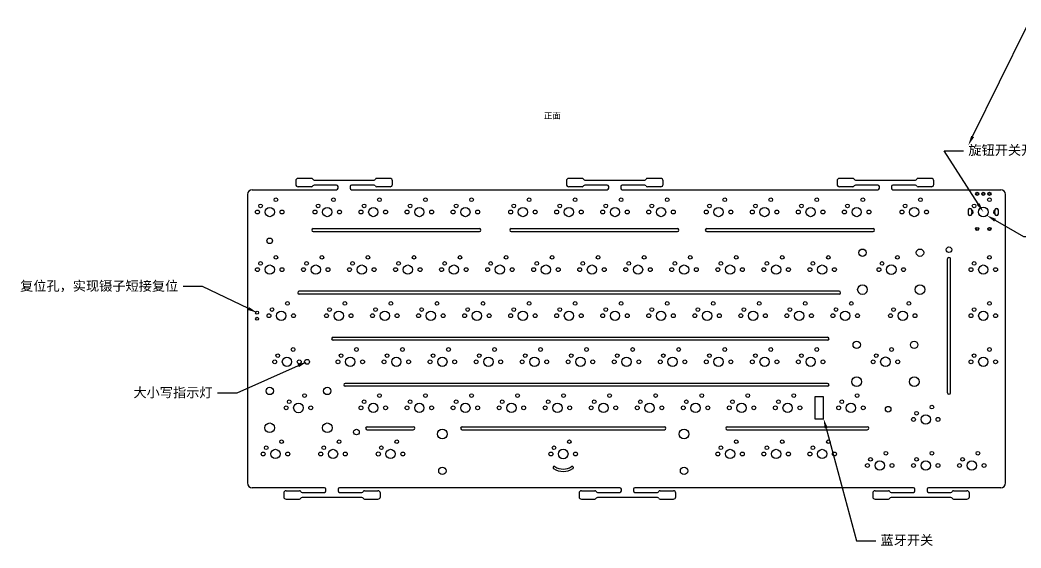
# Model space of a CAD drawing. Header units: millimetres. Extents: x 2210 to 4733, y 577 to 1929.
# Drawn here: x 2586 to 3000.2, y 1530 to 1748.2 of the extents above; entities that cross this region are included whole.
import ezdxf
from ezdxf import colors
from ezdxf.entities.mleader import LeaderData, LeaderLine
from ezdxf.math import Vec2, Vec3

# ---------------------------------------------------------------- set-up
doc = ezdxf.new("R2010")
doc.units = ezdxf.units.MM
doc.styles.get("Standard").update_dxf_attribs({"font": 'arial.ttf'})

msp = doc.modelspace()

# ---------------------------------------------------------------- linework, layer by layer
at = {"color": 7, "linetype": 'Continuous', "lineweight": 25}
for p, q in [((2700.092, 1681.789), (2700.092, 1680.289)), ((2706.602, 1682.789), (2701.092, 1682.789)), ((2707.692, 1682.089), (2732.492, 1682.089)), ((2739.092, 1682.789), (2733.583, 1682.789)), ((2740.092, 1680.289), (2740.092, 1681.789)), ((2812.092, 1681.789), (2812.092, 1680.289)), ((2818.602, 1682.789), (2813.092, 1682.789)), ((2819.692, 1682.089), (2844.492, 1682.089)), ((2851.092, 1682.789), (2845.583, 1682.789)), ((2852.092, 1680.289), (2852.092, 1681.789)), ((2924.092, 1681.789), (2924.092, 1680.289)), ((2930.602, 1682.789), (2925.092, 1682.789)), ((2931.692, 1682.089), (2956.492, 1682.089)), ((2963.092, 1682.789), (2957.583, 1682.789)), ((2964.092, 1680.289), (2964.092, 1681.789)), ((2682.092, 1678.089), (2716.992, 1678.089)), ((2706.602, 1679.289), (2701.092, 1679.289)), ((2716.992, 1679.989), (2707.692, 1679.989)), ((2717.592, 1678.689), (2717.592, 1679.389)), ((2722.592, 1679.389), (2722.592, 1678.689)), ((2732.492, 1679.989), (2723.192, 1679.989)), ((2723.192, 1678.089), (2828.992, 1678.089)), ((2739.092, 1679.289), (2733.583, 1679.289)), ((2818.602, 1679.289), (2813.092, 1679.289)), ((2828.992, 1679.989), (2819.692, 1679.989)), ((2829.592, 1678.689), (2829.592, 1679.389)), ((2834.592, 1679.389), (2834.592, 1678.689)), ((2844.492, 1679.989), (2835.192, 1679.989)), ((2835.192, 1678.089), (2940.992, 1678.089)), ((2851.092, 1679.289), (2845.583, 1679.289)), ((2930.602, 1679.289), (2925.092, 1679.289)), ((2940.992, 1679.989), (2931.692, 1679.989)), ((2941.592, 1678.689), (2941.592, 1679.389)), ((2946.592, 1679.389), (2946.592, 1678.689)), ((2956.492, 1679.989), (2947.192, 1679.989)), ((2947.192, 1678.089), (2991.817, 1678.089)), ((2963.092, 1679.289), (2957.583, 1679.289)), ((2680.092, 1676.089), (2680.092, 1556.864)), ((2993.817, 1556.864), (2993.817, 1676.089)), ((2978.342, 1669.564), (2978.342, 1668.164)), ((2978.343, 1669.593), (2978.343, 1669.615)), ((2990.843, 1668.115), (2990.843, 1669.615)), ((2978.343, 1668.115), (2978.343, 1668.135)), ((2979.842, 1668.164), (2979.842, 1668.489)), ((2707.288, 1662.01), (2776.088, 1662.01)), ((2789.221, 1662.01), (2858.021, 1662.01)), ((2870.154, 1662.01), (2938.954, 1662.01)), ((2707.288, 1660.81), (2776.088, 1660.81)), ((2789.221, 1660.81), (2858.021, 1660.81)), ((2870.154, 1660.81), (2938.954, 1660.81)), ((2969.796, 1594.144), (2969.796, 1649.484)), ((2970.996, 1594.144), (2970.996, 1649.484)), ((2924.93, 1636.127), (2701.513, 1636.127)), ((2924.93, 1634.927), (2701.513, 1634.927)), ((2715.532, 1617.077), (2920.163, 1617.077)), ((2920.163, 1615.877), (2715.532, 1615.877)), ((2920.163, 1598.027), (2720.575, 1598.027)), ((2920.163, 1596.827), (2720.575, 1596.827)), ((2729.619, 1580.07), (2748.735, 1580.07)), ((2729.619, 1578.87), (2748.735, 1578.87)), ((2768.925, 1580.07), (2852.63, 1580.07)), ((2768.925, 1578.87), (2852.63, 1578.87)), ((2878.652, 1580.07), (2936.599, 1580.07)), ((2878.652, 1578.87), (2936.599, 1578.87)), ((2711.992, 1554.864), (2682.092, 1554.864)), ((2696.092, 1553.664), (2701.602, 1553.664)), ((2712.592, 1553.564), (2712.592, 1554.264)), ((2717.592, 1554.264), (2717.592, 1553.564)), ((2834.243, 1554.864), (2718.192, 1554.864)), ((2728.583, 1553.664), (2734.092, 1553.664)), ((2818.343, 1553.664), (2823.852, 1553.664)), ((2834.843, 1553.564), (2834.843, 1554.264)), ((2839.843, 1554.264), (2839.843, 1553.564)), ((2955.717, 1554.864), (2840.443, 1554.864)), ((2850.834, 1553.664), (2856.343, 1553.664)), ((2939.817, 1553.664), (2945.327, 1553.664)), ((2956.317, 1553.564), (2956.317, 1554.264)), ((2961.317, 1554.264), (2961.317, 1553.564)), ((2991.817, 1554.864), (2961.917, 1554.864)), ((2972.308, 1553.664), (2977.817, 1553.664)), ((2695.092, 1552.664), (2695.092, 1551.164)), ((2696.092, 1550.164), (2701.602, 1550.164)), ((2702.692, 1552.964), (2711.992, 1552.964)), ((2727.492, 1550.864), (2702.692, 1550.864)), ((2718.192, 1552.964), (2727.492, 1552.964)), ((2728.583, 1550.164), (2734.092, 1550.164)), ((2735.092, 1551.164), (2735.092, 1552.664)), ((2817.343, 1552.664), (2817.343, 1551.164)), ((2818.343, 1550.164), (2823.852, 1550.164)), ((2824.943, 1552.964), (2834.243, 1552.964)), ((2849.743, 1550.864), (2824.943, 1550.864)), ((2840.443, 1552.964), (2849.743, 1552.964)), ((2850.834, 1550.164), (2856.343, 1550.164)), ((2857.343, 1551.164), (2857.343, 1552.664)), ((2938.817, 1552.664), (2938.817, 1551.164)), ((2939.817, 1550.164), (2945.327, 1550.164)), ((2946.417, 1552.964), (2955.717, 1552.964)), ((2971.217, 1550.864), (2946.417, 1550.864)), ((2961.917, 1552.964), (2971.217, 1552.964)), ((2972.308, 1550.164), (2977.817, 1550.164)), ((2978.817, 1551.164), (2978.817, 1552.664))]:
    msp.add_line(p, q, dxfattribs=at)
at = {"color": 3, "linetype": 'Continuous', "lineweight": 25}
for p, q in [((2978.342, 1669.564), (2978.342, 1668.164)), ((2978.342, 1669.564), (2978.342, 1668.164)), ((2979.242, 1670.164), (2978.942, 1670.164)), ((2979.242, 1670.164), (2978.942, 1670.164)), ((2979.842, 1669.24), (2979.842, 1669.564)), ((2989.342, 1669.564), (2989.342, 1669.239)), ((2990.242, 1670.164), (2989.942, 1670.164)), ((2990.242, 1670.164), (2989.942, 1670.164)), ((2990.842, 1668.164), (2990.842, 1669.564)), ((2990.842, 1668.164), (2990.842, 1669.564)), ((2978.942, 1667.564), (2979.242, 1667.564)), ((2978.942, 1667.564), (2979.242, 1667.564)), ((2989.342, 1668.488), (2989.342, 1668.164)), ((2989.942, 1667.564), (2990.242, 1667.564)), ((2989.942, 1667.564), (2990.242, 1667.564))]:
    msp.add_line(p, q, dxfattribs=at)
at = {"color": 6, "linetype": 'Continuous', "lineweight": 25}
for p, q in [((2918.527, 1592.402), (2914.927, 1592.402)), ((2914.927, 1592.402), (2914.927, 1583.402)), ((2918.527, 1583.402), (2918.527, 1592.402)), ((2914.927, 1583.402), (2918.527, 1583.402))]:
    msp.add_line(p, q, dxfattribs=at)
at = {"color": 7, "linetype": 'Continuous', "lineweight": 25}
for centre, radius in [((2691.858, 1673.944), 0.762), ((2715.67, 1673.947), 0.762), ((2734.72, 1673.947), 0.762), ((2753.77, 1673.947), 0.762), ((2772.82, 1673.947), 0.762), ((2796.633, 1673.947), 0.762), ((2815.683, 1673.947), 0.762), ((2834.733, 1673.947), 0.762), ((2853.783, 1673.947), 0.762), ((2877.595, 1673.947), 0.762), ((2896.645, 1673.947), 0.762), ((2915.695, 1673.947), 0.762), ((2934.745, 1673.947), 0.762), ((2958.558, 1673.944), 0.762), ((2982.053, 1676.366), 0.65), ((2984.593, 1676.366), 0.65), ((2987.133, 1676.366), 0.65), ((2684.237, 1668.864), 0.8), ((2685.507, 1671.404), 0.762), ((2689.317, 1668.864), 1.925), ((2694.397, 1668.864), 0.8), ((2708.047, 1668.864), 0.8), ((2709.32, 1671.407), 0.762), ((2713.127, 1668.864), 1.925), ((2718.207, 1668.864), 0.8), ((2727.097, 1668.864), 0.8), ((2728.37, 1671.407), 0.762), ((2732.177, 1668.864), 1.925), ((2737.257, 1668.864), 0.8), ((2746.147, 1668.864), 0.8), ((2747.42, 1671.407), 0.762), ((2751.227, 1668.864), 1.925), ((2756.307, 1668.864), 0.8), ((2765.197, 1668.864), 0.8), ((2766.47, 1671.407), 0.762), ((2770.277, 1668.864), 1.925), ((2775.357, 1668.864), 0.8), ((2789.007, 1668.864), 0.8), ((2790.283, 1671.407), 0.762), ((2794.087, 1668.864), 1.925), ((2799.167, 1668.864), 0.8), ((2808.057, 1668.864), 0.8), ((2809.333, 1671.407), 0.762), ((2813.137, 1668.864), 1.925), ((2818.217, 1668.864), 0.8), ((2827.107, 1668.864), 0.8), ((2828.383, 1671.407), 0.762), ((2832.187, 1668.864), 1.925), ((2837.267, 1668.864), 0.8), ((2846.157, 1668.864), 0.8), ((2847.433, 1671.407), 0.762), ((2851.237, 1668.864), 1.925), ((2856.317, 1668.864), 0.8), ((2869.967, 1668.864), 0.8), ((2871.245, 1671.407), 0.762), ((2875.047, 1668.864), 1.925), ((2880.127, 1668.864), 0.8), ((2889.017, 1668.864), 0.8), ((2890.295, 1671.407), 0.762), ((2894.097, 1668.864), 1.925), ((2899.177, 1668.864), 0.8), ((2908.067, 1668.864), 0.8), ((2909.345, 1671.407), 0.762), ((2913.147, 1668.864), 1.925), ((2918.227, 1668.864), 0.8), ((2927.117, 1668.864), 0.8), ((2928.395, 1671.407), 0.762), ((2932.197, 1668.864), 1.925), ((2937.277, 1668.864), 0.8), ((2950.927, 1668.864), 0.8), ((2952.208, 1671.404), 0.762), ((2956.007, 1668.864), 1.925), ((2961.087, 1668.864), 0.8), ((2982.053, 1661.865), 0.65), ((2987.133, 1661.865), 0.65), ((2689.317, 1656.958), 1.15), ((2934.592, 1652.052), 1.525), ((2958.392, 1652.052), 1.525), ((2970.396, 1653.279), 1.15), ((2691.858, 1650.134), 0.762), ((2710.908, 1650.134), 0.762), ((2729.958, 1650.134), 0.762), ((2749.008, 1650.134), 0.762), ((2768.058, 1650.134), 0.762), ((2787.105, 1650.134), 0.762), ((2806.155, 1650.134), 0.762), ((2825.208, 1650.134), 0.762), ((2844.258, 1650.134), 0.762), ((2863.31, 1650.134), 0.762), ((2882.358, 1650.134), 0.762), ((2901.408, 1650.134), 0.762), ((2920.458, 1650.134), 0.762), ((2949.033, 1650.134), 0.762), ((2987.133, 1650.134), 0.762), ((2684.237, 1645.052), 0.8), ((2685.507, 1647.594), 0.762), ((2689.317, 1645.052), 1.925), ((2694.397, 1645.052), 0.8), ((2703.287, 1645.052), 0.8), ((2704.558, 1647.594), 0.762), ((2708.367, 1645.052), 1.925), ((2713.447, 1645.052), 0.8), ((2722.337, 1645.052), 0.8), ((2723.608, 1647.594), 0.762), ((2727.417, 1645.052), 1.925), ((2732.497, 1645.052), 0.8), ((2741.387, 1645.052), 0.8), ((2742.658, 1647.594), 0.762), ((2746.467, 1645.052), 1.925), ((2751.547, 1645.052), 0.8), ((2760.437, 1645.052), 0.8), ((2761.708, 1647.594), 0.762), ((2765.517, 1645.052), 1.925), ((2770.597, 1645.052), 0.8), ((2779.487, 1645.052), 0.8), ((2780.755, 1647.594), 0.762), ((2784.567, 1645.052), 1.925), ((2789.647, 1645.052), 0.8), ((2798.537, 1645.052), 0.8), ((2799.805, 1647.594), 0.762), ((2803.617, 1645.052), 1.925), ((2808.697, 1645.052), 0.8), ((2817.587, 1645.052), 0.8), ((2818.858, 1647.594), 0.762), ((2822.667, 1645.052), 1.925), ((2827.747, 1645.052), 0.8), ((2836.637, 1645.052), 0.8), ((2837.908, 1647.594), 0.762), ((2841.717, 1645.052), 1.925), ((2846.797, 1645.052), 0.8), ((2855.687, 1645.052), 0.8), ((2856.96, 1647.594), 0.762), ((2860.767, 1645.052), 1.925), ((2865.847, 1645.052), 0.8), ((2874.737, 1645.052), 0.8), ((2876.008, 1647.594), 0.762), ((2879.817, 1645.052), 1.925), ((2884.897, 1645.052), 0.8), ((2893.787, 1645.052), 0.8), ((2895.058, 1647.594), 0.762), ((2898.867, 1645.052), 1.925), ((2903.947, 1645.052), 0.8), ((2912.837, 1645.052), 0.8), ((2914.108, 1647.594), 0.762), ((2917.917, 1645.052), 1.925), ((2922.997, 1645.052), 0.8), ((2941.412, 1645.052), 0.8), ((2942.683, 1647.594), 0.762), ((2946.492, 1645.052), 2), ((2951.572, 1645.052), 0.8), ((2979.512, 1645.052), 0.8), ((2980.783, 1647.594), 0.762), ((2984.592, 1645.052), 1.925), ((2989.672, 1645.052), 0.8), ((2934.592, 1636.812), 2), ((2958.392, 1636.812), 2), ((2690.27, 1628.544), 0.762), ((2694.08, 1626.002), 1.925), ((2696.62, 1631.084), 0.762), ((2714.083, 1628.544), 0.762), ((2717.892, 1626.002), 1.925), ((2720.433, 1631.084), 0.762), ((2733.133, 1628.544), 0.762), ((2736.942, 1626.002), 1.925), ((2739.483, 1631.084), 0.762), ((2752.183, 1628.544), 0.762), ((2755.992, 1626.002), 1.925), ((2758.533, 1631.084), 0.762), ((2771.233, 1628.544), 0.762), ((2775.042, 1626.002), 1.925), ((2777.583, 1631.084), 0.762), ((2790.283, 1628.544), 0.762), ((2794.092, 1626.002), 1.925), ((2796.633, 1631.084), 0.762), ((2809.333, 1628.544), 0.762), ((2813.142, 1626.002), 1.925), ((2815.683, 1631.084), 0.762), ((2828.383, 1628.544), 0.762), ((2832.192, 1626.002), 1.925), ((2834.733, 1631.084), 0.762), ((2847.433, 1628.544), 0.762), ((2851.242, 1626.002), 1.925), ((2853.783, 1631.084), 0.762), ((2866.48, 1628.544), 0.762), ((2870.292, 1626.002), 1.925), ((2872.83, 1631.084), 0.762), ((2885.53, 1628.544), 0.762), ((2889.342, 1626.002), 1.925), ((2891.88, 1631.084), 0.762), ((2904.583, 1628.544), 0.762), ((2908.392, 1626.002), 1.925), ((2910.933, 1631.084), 0.762), ((2923.63, 1628.544), 0.762), ((2927.442, 1626.002), 1.925), ((2929.98, 1631.084), 0.762), ((2947.446, 1628.544), 0.762), ((2951.255, 1626.002), 1.925), ((2953.796, 1631.084), 0.762), ((2980.783, 1628.544), 0.762), ((2984.592, 1626.002), 1.925), ((2987.133, 1631.084), 0.762), ((2689, 1626.002), 0.8), ((2699.16, 1626.002), 0.8), ((2712.812, 1626.002), 0.8), ((2722.972, 1626.002), 0.8), ((2731.862, 1626.002), 0.8), ((2742.022, 1626.002), 0.8), ((2750.912, 1626.002), 0.8), ((2761.072, 1626.002), 0.8), ((2769.962, 1626.002), 0.8), ((2780.122, 1626.002), 0.8), ((2789.012, 1626.002), 0.8), ((2799.172, 1626.002), 0.8), ((2808.062, 1626.002), 0.8), ((2818.222, 1626.002), 0.8), ((2827.112, 1626.002), 0.8), ((2837.272, 1626.002), 0.8), ((2846.162, 1626.002), 0.8), ((2856.322, 1626.002), 0.8), ((2865.212, 1626.002), 0.8), ((2875.372, 1626.002), 0.8), ((2884.262, 1626.002), 0.8), ((2894.422, 1626.002), 0.8), ((2903.312, 1626.002), 0.8), ((2913.472, 1626.002), 0.8), ((2922.362, 1626.002), 0.8), ((2932.522, 1626.002), 0.8), ((2946.175, 1626.002), 0.8), ((2956.335, 1626.002), 0.8), ((2979.512, 1626.002), 0.8), ((2989.672, 1626.002), 0.8), ((2932.211, 1613.952), 1.525), ((2956.011, 1613.952), 1.525), ((2699, 1612.034), 0.762), ((2725.195, 1612.034), 0.762), ((2744.245, 1612.034), 0.762), ((2763.295, 1612.034), 0.762), ((2782.345, 1612.034), 0.762), ((2801.393, 1612.034), 0.762), ((2820.443, 1612.034), 0.762), ((2839.493, 1612.034), 0.762), ((2858.543, 1612.034), 0.762), ((2877.593, 1612.034), 0.762), ((2896.643, 1612.034), 0.762), ((2915.693, 1612.034), 0.762), ((2946.65, 1612.034), 0.762), ((2987.133, 1612.034), 0.762), ((2691.381, 1606.952), 0.8), ((2692.65, 1609.494), 0.762), ((2696.461, 1606.952), 1.925), ((2701.541, 1606.952), 0.8), ((2717.575, 1606.952), 0.8), ((2718.845, 1609.494), 0.762), ((2722.655, 1606.952), 1.925), ((2727.735, 1606.952), 0.8), ((2736.625, 1606.952), 0.8), ((2737.895, 1609.494), 0.762), ((2741.705, 1606.952), 1.925), ((2746.785, 1606.952), 0.8), ((2755.675, 1606.952), 0.8), ((2756.945, 1609.494), 0.762), ((2760.755, 1606.952), 1.925), ((2765.835, 1606.952), 0.8), ((2774.725, 1606.952), 0.8), ((2775.995, 1609.494), 0.762), ((2779.805, 1606.952), 1.925), ((2784.885, 1606.952), 0.8), ((2793.775, 1606.952), 0.8), ((2795.043, 1609.494), 0.762), ((2798.855, 1606.952), 1.925), ((2803.935, 1606.952), 0.8), ((2812.825, 1606.952), 0.8), ((2814.093, 1609.494), 0.762), ((2817.905, 1606.952), 1.925), ((2822.985, 1606.952), 0.8), ((2831.875, 1606.952), 0.8), ((2833.143, 1609.494), 0.762), ((2836.955, 1606.952), 1.925), ((2842.035, 1606.952), 0.8), ((2850.925, 1606.952), 0.8), ((2852.193, 1609.494), 0.762), ((2856.005, 1606.952), 1.925), ((2861.085, 1606.952), 0.8), ((2869.975, 1606.952), 0.8), ((2871.243, 1609.494), 0.762), ((2875.055, 1606.952), 1.925), ((2880.135, 1606.952), 0.8), ((2889.025, 1606.952), 0.8), ((2890.293, 1609.494), 0.762), ((2894.105, 1606.952), 1.925), ((2899.185, 1606.952), 0.8), ((2908.075, 1606.952), 0.8), ((2909.343, 1609.494), 0.762), ((2913.155, 1606.952), 1.925), ((2918.235, 1606.952), 0.8), ((2939.031, 1606.952), 0.8), ((2940.3, 1609.494), 0.762), ((2944.111, 1606.952), 2), ((2949.191, 1606.952), 0.8), ((2979.512, 1606.952), 0.8), ((2980.783, 1609.494), 0.762), ((2984.592, 1606.952), 1.925), ((2989.672, 1606.952), 0.8), ((2932.211, 1598.712), 2), ((2956.011, 1598.712), 2), ((2689.324, 1594.902), 1.525), ((2713.124, 1594.902), 1.525), ((2697.412, 1590.441), 0.762), ((2703.763, 1592.981), 0.762), ((2728.37, 1590.441), 0.762), ((2734.72, 1592.981), 0.762), ((2747.42, 1590.441), 0.762), ((2753.77, 1592.981), 0.762), ((2766.47, 1590.441), 0.762), ((2772.82, 1592.981), 0.762), ((2785.518, 1590.441), 0.762), ((2791.868, 1592.981), 0.762), ((2804.568, 1590.441), 0.762), ((2810.918, 1592.981), 0.762), ((2823.618, 1590.441), 0.762), ((2829.968, 1592.981), 0.762), ((2842.668, 1590.441), 0.762), ((2849.018, 1592.981), 0.762), ((2861.718, 1590.441), 0.762), ((2868.068, 1592.981), 0.762), ((2880.768, 1590.441), 0.762), ((2887.118, 1592.981), 0.762), ((2899.818, 1590.441), 0.762), ((2906.168, 1592.981), 0.762), ((2926.013, 1590.441), 0.762), ((2932.363, 1592.981), 0.762), ((2696.144, 1587.902), 0.8), ((2701.224, 1587.902), 2), ((2706.304, 1587.902), 0.8), ((2727.1, 1587.902), 0.8), ((2732.18, 1587.902), 1.925), ((2737.26, 1587.902), 0.8), ((2746.15, 1587.902), 0.8), ((2751.23, 1587.902), 1.925), ((2756.31, 1587.902), 0.8), ((2765.2, 1587.902), 0.8), ((2770.28, 1587.902), 1.925), ((2775.36, 1587.902), 0.8), ((2784.25, 1587.902), 0.8), ((2789.33, 1587.902), 1.925), ((2794.41, 1587.902), 0.8), ((2803.3, 1587.902), 0.8), ((2808.38, 1587.902), 1.925), ((2813.46, 1587.902), 0.8), ((2822.35, 1587.902), 0.8), ((2827.43, 1587.902), 1.925), ((2832.51, 1587.902), 0.8), ((2841.4, 1587.902), 0.8), ((2846.48, 1587.902), 1.925), ((2851.56, 1587.902), 0.8), ((2860.45, 1587.902), 0.8), ((2865.53, 1587.902), 1.925), ((2870.61, 1587.902), 0.8), ((2879.5, 1587.902), 0.8), ((2884.58, 1587.902), 1.925), ((2889.66, 1587.902), 0.8), ((2898.55, 1587.902), 0.8), ((2903.63, 1587.902), 1.925), ((2908.71, 1587.902), 0.8), ((2924.744, 1587.902), 0.8), ((2929.824, 1587.902), 1.925), ((2934.904, 1587.902), 0.8), ((2945.212, 1587.346), 1.15), ((2956.968, 1585.679), 0.762), ((2963.318, 1588.219), 0.762), ((2955.7, 1583.139), 0.8), ((2960.78, 1583.139), 1.925), ((2965.86, 1583.139), 0.8), ((2689.324, 1579.662), 2), ((2713.124, 1579.662), 2), ((2725.203, 1577.905), 1.15), ((2760.761, 1577.092), 2), ((2860.761, 1577.092), 2), ((2694.237, 1573.934), 0.762), ((2718.047, 1573.934), 0.762), ((2741.863, 1573.934), 0.762), ((2813.298, 1573.934), 0.762), ((2882.358, 1573.934), 0.762), ((2901.408, 1573.934), 0.762), ((2920.458, 1573.934), 0.762), ((2687.887, 1571.394), 0.762), ((2691.699, 1568.852), 1.925), ((2711.697, 1571.394), 0.762), ((2715.509, 1568.852), 1.925), ((2735.513, 1571.394), 0.762), ((2739.319, 1568.852), 1.925), ((2806.948, 1571.394), 0.762), ((2810.761, 1568.852), 2), ((2876.008, 1571.394), 0.762), ((2879.817, 1568.852), 1.925), ((2895.058, 1571.394), 0.762), ((2898.867, 1568.852), 1.925), ((2914.108, 1571.394), 0.762), ((2917.917, 1568.852), 1.925), ((2944.268, 1569.171), 0.762), ((2963.318, 1569.171), 0.762), ((2982.368, 1569.171), 0.762), ((2686.619, 1568.852), 0.8), ((2696.779, 1568.852), 0.8), ((2710.429, 1568.852), 0.8), ((2720.589, 1568.852), 0.8), ((2734.243, 1568.854), 0.847), ((2744.399, 1568.852), 0.8), ((2805.681, 1568.852), 0.8), ((2815.841, 1568.852), 0.8), ((2874.737, 1568.852), 0.8), ((2884.897, 1568.852), 0.8), ((2893.787, 1568.852), 0.8), ((2903.947, 1568.852), 0.8), ((2912.837, 1568.852), 0.8), ((2922.997, 1568.852), 0.8), ((2937.918, 1566.631), 0.762), ((2941.73, 1564.089), 1.925), ((2956.968, 1566.631), 0.762), ((2960.78, 1564.089), 1.925), ((2976.018, 1566.631), 0.762), ((2979.83, 1564.089), 1.925), ((2760.761, 1561.853), 1.525), ((2860.761, 1561.853), 1.525), ((2936.65, 1564.089), 0.8), ((2946.81, 1564.089), 0.8), ((2955.7, 1564.089), 0.8), ((2965.86, 1564.089), 0.8), ((2974.75, 1564.089), 0.8), ((2984.91, 1564.089), 0.8)]:
    msp.add_circle(centre, radius, dxfattribs=at)
at = {"color": 3, "linetype": 'Continuous', "lineweight": 25}
for centre in [(2982.092, 1676.364), (2982.092, 1676.364), (2984.592, 1676.364), (2984.592, 1676.364), (2987.092, 1676.364), (2987.092, 1676.364), (2982.092, 1661.864), (2982.092, 1661.864), (2987.092, 1661.864), (2987.092, 1661.864)]:
    msp.add_circle(centre, 0.5, dxfattribs=at)
at = {"color": 1, "linetype": 'Continuous', "lineweight": 25}
for centre, radius in [((2987.133, 1673.944), 0.75), ((2980.783, 1671.404), 0.75), ((2984.592, 1668.864), 2)]:
    msp.add_circle(centre, radius, dxfattribs=at)
at = {"color": 114, "linetype": 'Continuous', "lineweight": 25, "true_color": 0x139b48}
for centre in [(2684.092, 1627.252), (2684.092, 1627.252), (2684.092, 1624.752), (2684.092, 1624.752)]:
    msp.add_circle(centre, 0.6, dxfattribs=at)
at = {"color": 5, "linetype": 'Continuous', "lineweight": 25}
msp.add_circle((2704.768, 1606.952), 1.016, dxfattribs=at)
at = {"color": 7, "linetype": 'Continuous', "lineweight": 25}
for centre, radius, start, end in [((2701.092, 1681.789), 1, 90, 180), ((2706.602, 1682.189), 0.6, 24.62432, 90), ((2707.692, 1682.689), 0.6, 204.62432, 270), ((2732.492, 1682.689), 0.6, 270, 335.37568), ((2733.583, 1682.189), 0.6, 90, 155.37568), ((2739.092, 1681.789), 1, 0, 90), ((2813.092, 1681.789), 1, 90, 180), ((2818.602, 1682.189), 0.6, 24.62432, 90), ((2819.692, 1682.689), 0.6, 204.62432, 270), ((2844.492, 1682.689), 0.6, 270, 335.37568), ((2845.583, 1682.189), 0.6, 90, 155.37568), ((2851.092, 1681.789), 1, 0, 90), ((2925.092, 1681.789), 1, 90, 180), ((2930.602, 1682.189), 0.6, 24.62432, 90), ((2931.692, 1682.689), 0.6, 204.62432, 270), ((2956.492, 1682.689), 0.6, 270, 335.37568), ((2957.583, 1682.189), 0.6, 90, 155.37568), ((2963.092, 1681.789), 1, 0, 90), ((2682.092, 1676.089), 2, 90, 180), ((2701.092, 1680.289), 1, 180, 270), ((2706.602, 1679.889), 0.6, 270, 335.37568), ((2707.692, 1679.389), 0.6, 90, 155.37568), ((2716.992, 1679.389), 0.6, 0, 90), ((2716.992, 1678.689), 0.6, 270, 0), ((2723.192, 1679.389), 0.6, 90, 180), ((2723.192, 1678.689), 0.6, 180, 270), ((2732.492, 1679.389), 0.6, 24.62432, 90), ((2733.583, 1679.889), 0.6, 204.62432, 270), ((2739.092, 1680.289), 1, 270, 0), ((2813.092, 1680.289), 1, 180, 270), ((2818.602, 1679.889), 0.6, 270, 335.37568), ((2819.692, 1679.389), 0.6, 90, 155.37568), ((2828.992, 1679.389), 0.6, 0, 90), ((2828.992, 1678.689), 0.6, 270, 0), ((2835.192, 1679.389), 0.6, 90, 180), ((2835.192, 1678.689), 0.6, 180, 270), ((2844.492, 1679.389), 0.6, 24.62432, 90), ((2845.583, 1679.889), 0.6, 204.62432, 270), ((2851.092, 1680.289), 1, 270, 0), ((2925.092, 1680.289), 1, 180, 270), ((2930.602, 1679.889), 0.6, 270, 335.37568), ((2931.692, 1679.389), 0.6, 90, 155.37568), ((2940.992, 1679.389), 0.6, 0, 90), ((2940.992, 1678.689), 0.6, 270, 0), ((2947.192, 1679.389), 0.6, 90, 180), ((2947.192, 1678.689), 0.6, 180, 270), ((2956.492, 1679.389), 0.6, 24.62432, 90), ((2957.583, 1679.889), 0.6, 204.62432, 270), ((2963.092, 1680.289), 1, 270, 0), ((2991.817, 1676.089), 2, 0, 90), ((2978.942, 1669.564), 0.6, 177.20566, 180), ((2979.093, 1669.615), 0.75, 2.24621, 180), ((2979.513, 1668.864), 0.847, 292.878, 67.11342), ((2989.673, 1668.864), 0.847, 112.86384, 247.14477), ((2990.093, 1669.615), 0.75, 0, 177.74379), ((2978.942, 1668.164), 0.6, 180, 182.79434), ((2979.093, 1668.115), 0.75, 180, 357.53639), ((2990.093, 1668.115), 0.75, 182.47348, 0.00013), ((2707.288, 1661.41), 0.6, 90, 180), ((2707.288, 1661.41), 0.6, 180, 270), ((2776.088, 1661.41), 0.6, 0, 90), ((2776.088, 1661.41), 0.6, 270, 0), ((2789.221, 1661.41), 0.6, 90, 180), ((2789.221, 1661.41), 0.6, 180, 270), ((2858.021, 1661.41), 0.6, 0, 90), ((2858.021, 1661.41), 0.6, 270, 0), ((2870.154, 1661.41), 0.6, 90, 180), ((2870.154, 1661.41), 0.6, 180, 270), ((2938.954, 1661.41), 0.6, 0, 90), ((2938.954, 1661.41), 0.6, 270, 0), ((2970.396, 1649.484), 0.6, 90, 180), ((2970.396, 1649.484), 0.6, 0, 90), ((2701.513, 1635.527), 0.6, 90, 180), ((2924.93, 1635.527), 0.6, 0, 90), ((2701.513, 1635.527), 0.6, 180, 270), ((2924.93, 1635.527), 0.6, 270, 0), ((2715.532, 1616.477), 0.6, 90, 180), ((2715.532, 1616.477), 0.6, 180, 270), ((2920.163, 1616.477), 0.6, 0, 90), ((2920.163, 1616.477), 0.6, 270, 0), ((2720.575, 1597.427), 0.6, 90, 180), ((2720.575, 1597.427), 0.6, 180, 270), ((2920.163, 1597.427), 0.6, 0, 90), ((2920.163, 1597.427), 0.6, 270, 0), ((2970.396, 1594.144), 0.6, 180, 270), ((2970.396, 1594.144), 0.6, 270, 0), ((2729.619, 1579.47), 0.6, 90, 180), ((2729.619, 1579.47), 0.6, 180, 270), ((2748.735, 1579.47), 0.6, 0, 90), ((2748.735, 1579.47), 0.6, 270, 0), ((2768.925, 1579.47), 0.6, 90, 180), ((2768.925, 1579.47), 0.6, 180, 270), ((2852.63, 1579.47), 0.6, 0, 90), ((2852.63, 1579.47), 0.6, 270, 0), ((2878.652, 1579.47), 0.6, 90, 180), ((2878.652, 1579.47), 0.6, 180, 270), ((2936.599, 1579.47), 0.6, 0, 90), ((2936.599, 1579.47), 0.6, 270, 0), ((2810.761, 1568.852), 7.252, 236.64263, 303.35737), ((2810.761, 1568.852), 6.252, 236.64263, 303.35737), ((2682.092, 1556.864), 2, 180, 270), ((2696.092, 1552.664), 1, 90, 180), ((2701.602, 1553.064), 0.6, 24.62432, 90), ((2702.692, 1553.564), 0.6, 204.62432, 270), ((2711.992, 1554.264), 0.6, 0, 90), ((2711.992, 1553.564), 0.6, 270, 0), ((2718.192, 1554.264), 0.6, 90, 180), ((2718.192, 1553.564), 0.6, 180, 270), ((2727.492, 1553.564), 0.6, 270, 335.37568), ((2728.583, 1553.064), 0.6, 90, 155.37568), ((2734.092, 1552.664), 1, 0, 90), ((2818.343, 1552.664), 1, 90, 180), ((2823.852, 1553.064), 0.6, 24.62432, 90), ((2824.943, 1553.564), 0.6, 204.62432, 270), ((2834.243, 1554.264), 0.6, 0, 90), ((2834.243, 1553.564), 0.6, 270, 0), ((2840.443, 1554.264), 0.6, 90, 180), ((2840.443, 1553.564), 0.6, 180, 270), ((2849.743, 1553.564), 0.6, 270, 335.37568), ((2850.834, 1553.064), 0.6, 90, 155.37568), ((2856.343, 1552.664), 1, 0, 90), ((2939.817, 1552.664), 1, 90, 180), ((2945.327, 1553.064), 0.6, 24.62432, 90), ((2946.417, 1553.564), 0.6, 204.62432, 270), ((2955.717, 1554.264), 0.6, 0, 90), ((2955.717, 1553.564), 0.6, 270, 0), ((2961.917, 1554.264), 0.6, 90, 180), ((2961.917, 1553.564), 0.6, 180, 270), ((2971.217, 1553.564), 0.6, 270, 335.37568), ((2972.308, 1553.064), 0.6, 90, 155.37568), ((2977.817, 1552.664), 1, 0, 90), ((2991.817, 1556.864), 2, 270, 0), ((2696.092, 1551.164), 1, 180, 270), ((2701.602, 1550.764), 0.6, 270, 335.37568), ((2702.692, 1550.264), 0.6, 90, 155.37568), ((2727.492, 1550.264), 0.6, 24.62432, 90), ((2728.583, 1550.764), 0.6, 204.62432, 270), ((2734.092, 1551.164), 1, 270, 0), ((2818.343, 1551.164), 1, 180, 270), ((2823.852, 1550.764), 0.6, 270, 335.37568), ((2824.943, 1550.264), 0.6, 90, 155.37568), ((2849.743, 1550.264), 0.6, 24.62432, 90), ((2850.834, 1550.764), 0.6, 204.62432, 270), ((2856.343, 1551.164), 1, 270, 0), ((2939.817, 1551.164), 1, 180, 270), ((2945.327, 1550.764), 0.6, 270, 335.37568), ((2946.417, 1550.264), 0.6, 90, 155.37568), ((2971.217, 1550.264), 0.6, 24.62432, 90), ((2972.308, 1550.764), 0.6, 204.62432, 270), ((2977.817, 1551.164), 1, 270, 0)]:
    msp.add_arc(centre, radius, start, end, dxfattribs=at)
at = {"color": 3, "linetype": 'Continuous', "lineweight": 25}
for centre, start, end in [((2978.942, 1669.564), 90, 180), ((2978.942, 1669.564), 90, 180), ((2979.242, 1669.564), 0, 90), ((2979.242, 1669.564), 0, 90), ((2989.942, 1669.564), 90, 180), ((2989.942, 1669.564), 90, 180), ((2990.242, 1669.564), 0, 90), ((2990.242, 1669.564), 0, 90), ((2978.942, 1668.164), 180, 270), ((2978.942, 1668.164), 180, 270), ((2979.242, 1668.164), 270, 0), ((2979.242, 1668.164), 270, 0), ((2989.942, 1668.164), 180, 270), ((2989.942, 1668.164), 180, 270), ((2990.242, 1668.164), 270, 0), ((2990.242, 1668.164), 270, 0)]:
    msp.add_arc(centre, 0.6, start, end, dxfattribs=at)
at = {"color": 1, "linetype": 'Continuous', "lineweight": 25}
for centre, start, end in [((2979.512, 1668.864), 311.29987, 48.70013), ((2989.672, 1668.864), 131.29987, 228.70013)]:
    msp.add_arc(centre, 0.5, start, end, dxfattribs=at)
at = {"color": 7, "linetype": 'Continuous', "lineweight": 25}
for points in [[(2807.324, 1563.63), (2807.289, 1563.653), (2807.247, 1563.675), (2807.145, 1563.706), (2807.085, 1563.715), (2806.952, 1563.707), (2806.879, 1563.689), (2806.741, 1563.614), (2806.677, 1563.557), (2806.585, 1563.418), (2806.558, 1563.336), (2806.544, 1563.18), (2806.556, 1563.106), (2806.601, 1562.98), (2806.633, 1562.929), (2806.703, 1562.848), (2806.739, 1562.818), (2806.774, 1562.795)], [(2814.749, 1562.795), (2814.783, 1562.818), (2814.82, 1562.848), (2814.889, 1562.929), (2814.922, 1562.98), (2814.967, 1563.106), (2814.979, 1563.18), (2814.964, 1563.336), (2814.937, 1563.418), (2814.845, 1563.557), (2814.782, 1563.614), (2814.644, 1563.689), (2814.571, 1563.707), (2814.438, 1563.715), (2814.378, 1563.706), (2814.276, 1563.675), (2814.234, 1563.653), (2814.199, 1563.63)]]:
    msp.add_open_spline(points, degree=3, knots=[0, 0, 0, 0, 0.125, 0.125, 0.25, 0.25, 0.375, 0.375, 0.5, 0.5, 0.625, 0.625, 0.75, 0.75, 0.875, 0.875, 1, 1, 1, 1], dxfattribs=at)

# ---------------------------------------------------------------- texts
at = {"color": 67, "true_color": 0x727430, "insert": (2802.771, 1709.911), "char_height": 2.5, "attachment_point": 1}
msp.add_mtext_dynamic_manual_height_columns('{\\fSimSun|b0|i0|c134|p2;正面}', width=59.66928, gutter_width=12.5, heights=[0], dxfattribs=at)

# ---------------------------------------------------------------- leaders
at = {"color": 67, "true_color": 0x727430}
ml = msp.add_multileader_mtext('Standard', dxfattribs=at)
ml.set_content('EC11{\\fSimSun|b0|i0|c134|p54;旋钮编码器}', color=(114, 116, 48))
ml.set_leader_properties()
ml.build(insert=Vec2(0, 0))
ctx = ml.context
ctx.base_point, ctx.plane_origin = Vec3(3010.412, 1745.318), Vec3(2978.402, 1696.477)
notes = []
notes.append((ctx, [(0, (1, 1, 0), (3002.412, 1745.318), (1, 0), 8, [(0, [(2978.402, 1696.477)], 0, [])])]))
ctx.mtext.insert, ctx.mtext.flow_direction = Vec3(3012.412, 1747.608), 5
at = {"color": 3}
ml = msp.add_multileader_mtext('Standard', dxfattribs=at)
ml.set_content('{\\fSimSun|b0|i0|c134|p54;旋钮开关开孔}', color=3)
ml.set_leader_properties()
ml.build(insert=Vec2(0, 0))
ctx = ml.context
ctx.base_point, ctx.plane_origin = Vec3(2976.402, 1694.198), Vec3(2984.592, 1668.864)
notes.append((ctx, [(1, (1, 1, 0), (2968.402, 1694.198), (1, 0), 8, [(0, [(2984.592, 1668.864)], 0, [])])]))
ctx.mtext.insert, ctx.mtext.flow_direction = Vec3(2978.402, 1696.477), 5
at = {"color": 1}
ml = msp.add_multileader_mtext('Standard', dxfattribs=at)
ml.set_content('{\\fSimSun|b0|i0|c134|p2;新增一个热插拔按键位\\P默认不贴轴座}', color=1)
ml.set_leader_properties()
ml.build(insert=Vec2(0, 0))
ctx = ml.context
ctx.base_point, ctx.plane_origin = Vec3(3009.192, 1658.769), Vec3(2986.021, 1667.464)
notes.append((ctx, [(0, (1, 1, 0), (3001.192, 1658.769), (1, 0), 8, [(0, [(2986.021, 1667.464)], 0, [])])]))
ctx.mtext.insert, ctx.mtext.flow_direction = Vec3(3011.192, 1661.071), 5
at = {"color": 114, "true_color": 0x139b48}
ml = msp.add_multileader_mtext('Standard', dxfattribs=at)
ml.set_content('{\\fSimSun|b0|i0|c134|p2;复位孔，实现镊子短接复位}', color=(19, 155, 72))
ml.set_leader_properties()
ml.build(insert=Vec2(0, 0))
ctx = ml.context
ctx.base_point, ctx.plane_origin = Vec3(2581.432, 1638.029), Vec3(2684.092, 1627.252)
ctx.text_align_type = 2
notes.append((ctx, [(0, (1, 1, 0), (2661.477, 1638.029), (-1, 0), 8, [(0, [(2684.092, 1627.252)], 0, [])])]))
ctx.mtext.insert, ctx.mtext.alignment, ctx.mtext.flow_direction = Vec3(2651.477, 1640.309), 3, 5
at = {"color": 5}
ml = msp.add_multileader_mtext('Standard', dxfattribs=at)
ml.set_content('{\\fSimSun|b0|i0|c134|p2;大小写指示灯}', color=5)
ml.set_leader_properties()
ml.build(insert=Vec2(0, 0))
ctx = ml.context
ctx.base_point, ctx.plane_origin = Vec3(2629.954, 1594), Vec3(2704.768, 1606.952)
ctx.text_align_type = 2
notes.append((ctx, [(0, (1, 1, 0), (2675.652, 1594), (-1, 0), 8, [(0, [(2704.768, 1606.952)], 0, [])])]))
ctx.mtext.insert, ctx.mtext.alignment, ctx.mtext.flow_direction = Vec3(2665.652, 1596.279), 3, 5
at = {"color": 6}
ml = msp.add_multileader_mtext('Standard', dxfattribs=at)
ml.set_content('{\\fSimSun|b0|i0|c134|p2;蓝牙开关}', color=6)
ml.set_leader_properties()
ml.build(insert=Vec2(0, 0))
ctx = ml.context
ctx.base_point, ctx.plane_origin = Vec3(2940.067, 1532.968), Vec3(2918.527, 1583.402)
notes.append((ctx, [(0, (1, 1, 0), (2932.067, 1532.968), (1, 0), 8, [(0, [(2918.527, 1583.402)], 0, [])])]))
ctx.mtext.insert, ctx.mtext.flow_direction = Vec3(2942.067, 1535.247), 5
for ctx, leaders in notes:
    for number, flags, end, landing, length, lines in leaders:
        leader = LeaderData()
        leader.index, (leader.has_last_leader_line, leader.has_dogleg_vector, leader.attachment_direction) = number, flags
        leader.last_leader_point, leader.dogleg_vector, leader.dogleg_length = Vec3(end), Vec3(landing), length
        for number, points, colour, breaks in lines:
            line = LeaderLine()
            line.index, line.vertices, line.color, line.breaks = number, Vec3.list(points), colors.encode_raw_color(colour), breaks
            leader.lines.append(line)
        ctx.leaders.append(leader)

doc.saveas('drawing.dxf')
